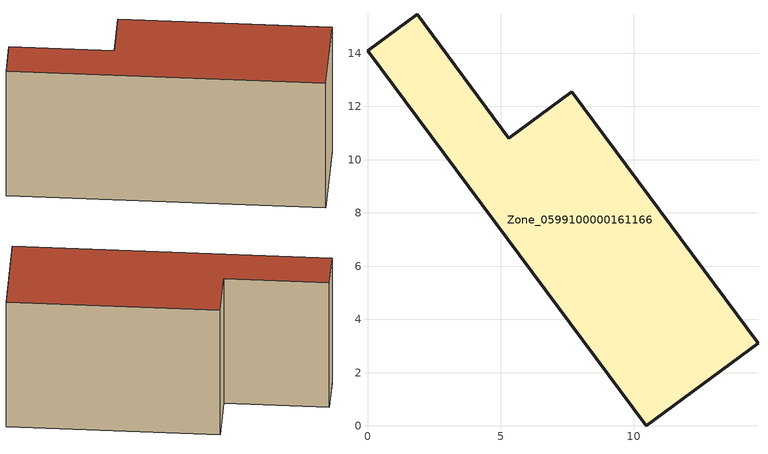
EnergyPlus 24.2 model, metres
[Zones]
Zone_0599100000161166
 floor ground (C_G): 10.47,0 0,14.09 1.87,15.47 5.31,10.81 7.67,12.56 14.67,3.11 z0
 wall outside (C_F): 5.31,10.81 1.87,15.47 0,14.09 10.47,0 14.67,3.11 7.67,12.56 5.31,10.81 z0:8.43
 roof outside (C_R): 14.67,3.11 7.67,12.56 5.31,10.81 1.87,15.47 0,14.09 10.47,0 z8.43
[BUILDING]
Pand.0599100000161166: North Axis=0; Terrain=City; Loads Convergence Tolerance Value=0.04; Temperature Convergence Tolerance Value=0.4; Solar Distribution=FullExterior; Maximum Number of Warmup Days=25; Minimum Number of Warmup Days=1
[Site:Location]
Rotterdam.The.Hague.AP_ZH_NLD Design_Conditions: Latitude=51.96; Longitude=4.45; Time Zone=1; Elevation=-4.5
[SITE:GROUNDTEMPERATURE:BUILDINGSURFACE]
18, 18, 18, 18, 18, 18, 18, 18, 18, 18, 18, 18
[MATERIAL] Thermal Absorptance=0.9; Solar Absorptance=0.7; Visible Absorptance=0.7
Name | Roughness | Thickness | Conductivity | Density | Specific Heat
G.TC.1975-1991 | MediumSmooth | 0.15 | 0.288461 | 540 | 1210
F.TC.1975-1991 | Rough | 0.3 | 0.230769 | 1920 | 840
R.TC.1975-1991 | MediumRough | 0.2 | 0.153846 | 1500 | 1000
[CONSTRUCTION]
C_G: G.TC.1975-1991
C_F: F.TC.1975-1991
C_R: R.TC.1975-1991
[ZONE]
Zone_0599100000161166: Type=1; Multiplier=1; Ceiling Height=Autocalculate; Volume=Autocalculate; Floor Area=autocalculate; Part of Total Floor Area=Yes
[ZONEINFILTRATION:DESIGNFLOWRATE]
Infil_Zone_0599100000161166: Zone or ZoneList or Space or SpaceList=Zone_0599100000161166; Schedule=AlwaysOn; Design Flow Rate Calculation Method=Flow/Area; Flow Rate per Floor Area=0.003; Constant Term Coefficient=1; Temperature Term Coefficient=0; Velocity Term Coefficient=0; Velocity Squared Term Coefficient=0
[HVACTEMPLATE:ZONE:IDEALLOADSAIRSYSTEM]
Zone_0599100000161166: Maximum Heating Supply Air Temperature=50; Minimum Cooling Supply Air Temperature=13; Maximum Heating Supply Air Humidity Ratio=0.0156; Minimum Cooling Supply Air Humidity Ratio=0.0077; Heating Limit=NoLimit; Cooling Limit=NoLimit; Dehumidification Control Type=ConstantSensibleHeatRatio; Cooling Sensible Heat Ratio=0.7; Dehumidification Setpoint=60; Humidification Control Type=None; Humidification Setpoint=30; Outdoor Air Method=None; Outdoor Air Flow Rate per Person=0.00944; Outdoor Air Flow Rate per Zone Floor Area=0; Outdoor Air Flow Rate per Zone=0; Demand Controlled Ventilation Type=None; Outdoor Air Economizer Type=NoEconomizer; Heat Recovery Type=None; Sensible Heat Recovery Effectiveness=0.7; Latent Heat Recovery Effectiveness=0.65
[ZONECONTROL:THERMOSTAT]
ThermostatControl_Zone_0599100000161166: Zone or ZoneList=Zone_0599100000161166; Control Type Schedule=DualSetpointControlType; Control 1=Thermostat_Zone_0599100000161166; Temperature Difference Between Cutout And Setpoint=0
[THERMOSTATSETPOINT:DUALSETPOINT]
Thermostat_Zone_0599100000161166: Heating Setpoint Temperature Schedule=HeatingSetpoint_Zone_0599100000161166; Cooling Setpoint Temperature Schedule=CoolingSetpoint_Zone_0599100000161166
[SCHEDULE:COMPACT]
HeatingSetpoint_Zone_0599100000161166: Through: 12/31, For: AllDays, Until: 24:00, 21
CoolingSetpoint_Zone_0599100000161166: Through: 12/31, For: AllDays, Until: 24:00, 24
DualSetpointControlType: Through: 12/31, For: AllDays, Until: 24:00, 4
AlwaysOn: Through: 12/31, For: AllDays, Until: 24:00, 1
